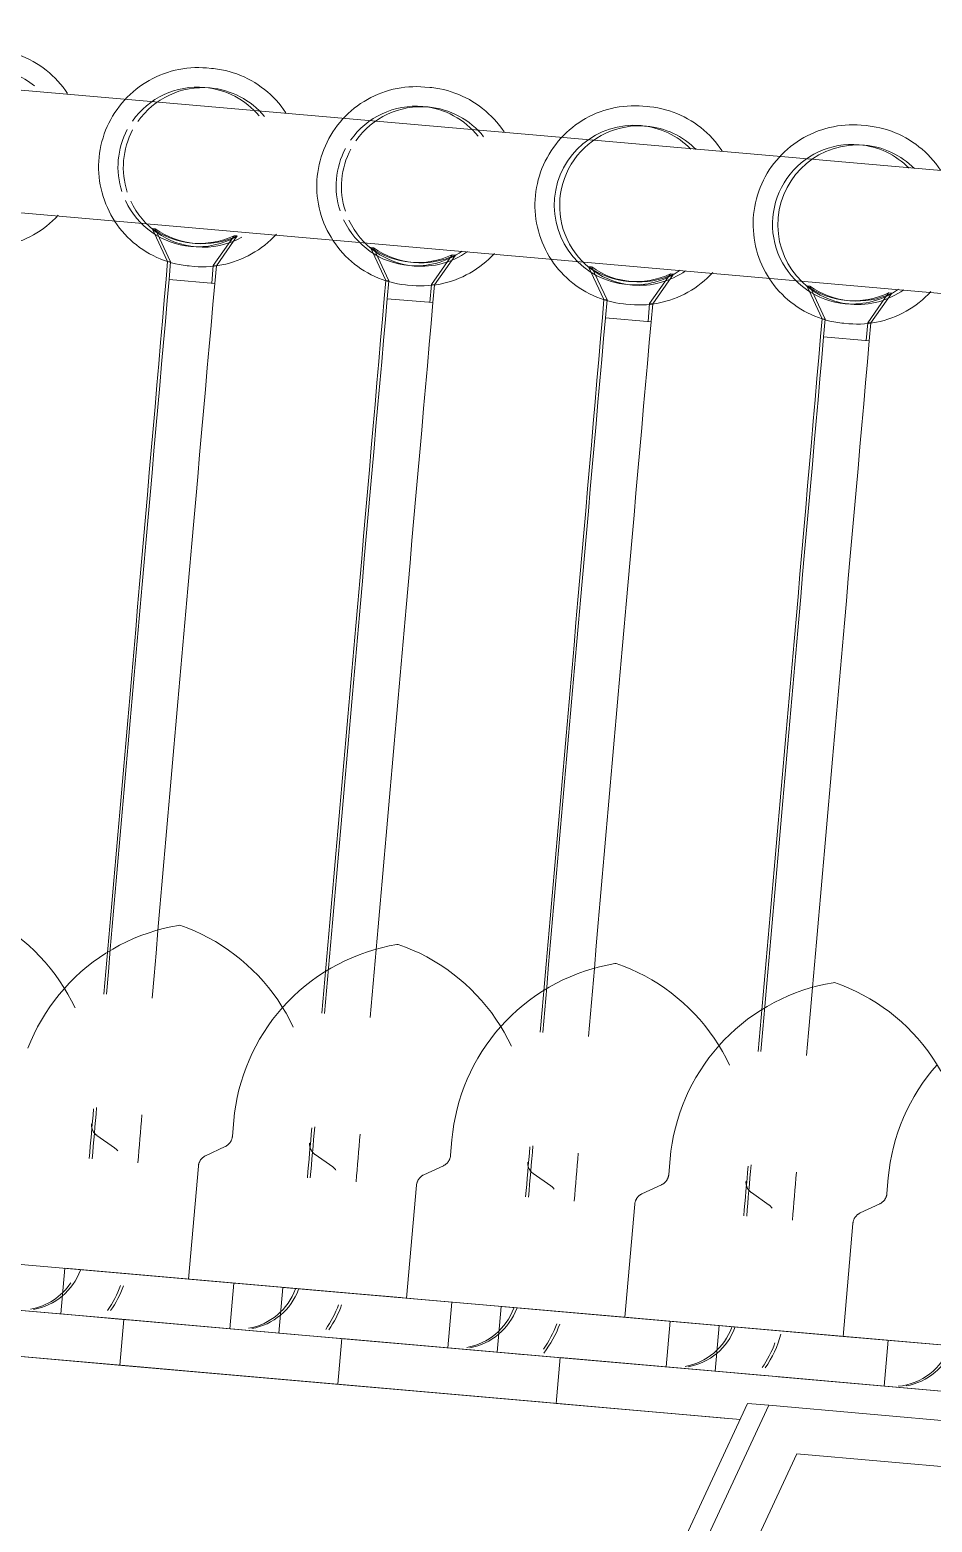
# Model space of a CAD drawing. Header units: metres. Extents: x 4238 to 4687, y -1 to 29.
# Drawn here: x 4342.326 to 4342.385, y 16.8488 to 16.9464 of the extents above; entities that cross this region are included whole.
import ezdxf

# ---------------------------------------------------------------- set-up
doc = ezdxf.new("R2010")
doc.units = ezdxf.units.M
doc.layers.add('Q-SPCQ', color=91, linetype='Continuous', lineweight=5)

# ---------------------------------------------------------------- blocks, each defined once
blk = doc.blocks.new('Static Line_Sayfa_Metal Deck_Pan Mount - Up to 15 _ pitch - Max 2 Users-1848787-SECTION - GRIDS C4-C5')
at = {"layer": 'Q-SPCQ'}
for p, q in [((4342.465979, 16.930127), (4342.280428, 16.94636)), ((4342.337898, 16.943842), (4342.337581, 16.94387)), ((4342.352171, 16.942593), (4342.351854, 16.942621)), ((4342.366444, 16.941345), (4342.366126, 16.941372)), ((4342.380716, 16.940096), (4342.380399, 16.940124)), ((4342.279731, 16.938391), (4342.465281, 16.922157)), ((4342.335027, 16.931216), (4342.334023, 16.93337)), ((4342.334023, 16.93337), (4342.334223, 16.933352)), ((4342.334223, 16.933352), (4342.335227, 16.931199)), ((4342.339379, 16.932901), (4342.338016, 16.930955)), ((4342.338216, 16.930937), (4342.339579, 16.932884)), ((4342.339379, 16.932901), (4342.339579, 16.932884)), ((4342.3493, 16.929967), (4342.348296, 16.932121)), ((4342.348296, 16.932121), (4342.348496, 16.932104)), ((4342.348496, 16.932104), (4342.3495, 16.92995)), ((4342.334925, 16.930049), (4342.335027, 16.931216)), ((4342.335027, 16.931216), (4342.335227, 16.931199)), ((4342.335227, 16.931199), (4342.335125, 16.930031)), ((4342.336448, 16.930919), (4342.336765, 16.930892)), ((4342.338016, 16.930955), (4342.337914, 16.929787)), ((4342.338016, 16.930955), (4342.338216, 16.930937)), ((4342.338114, 16.92977), (4342.338216, 16.930937)), ((4342.353652, 16.931653), (4342.352289, 16.929706)), ((4342.352489, 16.929688), (4342.353852, 16.931635)), ((4342.353652, 16.931653), (4342.353852, 16.931635)), ((4342.363573, 16.928719), (4342.362568, 16.930872)), ((4342.362568, 16.930872), (4342.362768, 16.930855)), ((4342.362768, 16.930855), (4342.363773, 16.928701)), ((4342.335125, 16.930031), (4342.338114, 16.92977)), ((4342.349198, 16.9288), (4342.3493, 16.929967)), ((4342.3493, 16.929967), (4342.3495, 16.92995)), ((4342.3495, 16.92995), (4342.349398, 16.928782)), ((4342.367924, 16.930404), (4342.366561, 16.928457)), ((4342.366761, 16.92844), (4342.368124, 16.930386)), ((4342.367924, 16.930404), (4342.368124, 16.930386)), ((4342.350721, 16.929671), (4342.351038, 16.929643)), ((4342.352289, 16.929706), (4342.352186, 16.928539)), ((4342.352289, 16.929706), (4342.352489, 16.929688)), ((4342.352387, 16.928521), (4342.352489, 16.929688)), ((4342.377845, 16.92747), (4342.376841, 16.929624)), ((4342.376841, 16.929624), (4342.377041, 16.929606)), ((4342.377041, 16.929606), (4342.378045, 16.927452)), ((4342.382197, 16.929155), (4342.380834, 16.927209)), ((4342.381034, 16.927191), (4342.382397, 16.929138)), ((4342.382197, 16.929155), (4342.382397, 16.929138)), ((4342.349398, 16.928782), (4342.352387, 16.928521)), ((4342.363471, 16.927551), (4342.363573, 16.928719)), ((4342.363573, 16.928719), (4342.363773, 16.928701)), ((4342.363773, 16.928701), (4342.363671, 16.927534)), ((4342.364993, 16.928422), (4342.365311, 16.928394)), ((4342.366561, 16.928457), (4342.366459, 16.92729)), ((4342.366561, 16.928457), (4342.366761, 16.92844)), ((4342.366659, 16.927272), (4342.366761, 16.92844)), ((4342.363671, 16.927534), (4342.366659, 16.927272)), ((4342.377743, 16.926303), (4342.377845, 16.92747)), ((4342.377845, 16.92747), (4342.378045, 16.927452)), ((4342.378045, 16.927452), (4342.377943, 16.926285)), ((4342.379266, 16.927173), (4342.379583, 16.927145)), ((4342.380834, 16.927209), (4342.380732, 16.926041)), ((4342.380834, 16.927209), (4342.381034, 16.927191)), ((4342.380932, 16.926024), (4342.381034, 16.927191)), ((4342.377943, 16.926285), (4342.380932, 16.926024)), ((4342.339356, 16.875036), (4342.339267, 16.874013)), ((4342.331554, 16.873261), (4342.330398, 16.874071)), ((4342.338793, 16.873336), (4342.337513, 16.872739)), ((4342.353629, 16.873787), (4342.353539, 16.872764)), ((4342.345827, 16.872012), (4342.34467, 16.872822)), ((4342.367902, 16.872538), (4342.367812, 16.871515)), ((4342.337039, 16.872062), (4342.336392, 16.864672)), ((4342.353066, 16.872087), (4342.351786, 16.871491)), ((4342.3601, 16.870763), (4342.358943, 16.871573)), ((4342.382174, 16.87129), (4342.382085, 16.870267)), ((4342.351311, 16.870813), (4342.350665, 16.863423)), ((4342.367338, 16.870839), (4342.366059, 16.870242)), ((4342.374372, 16.869515), (4342.373216, 16.870325)), ((4342.365584, 16.869564), (4342.364938, 16.862175)), ((4342.381611, 16.86959), (4342.380331, 16.868993)), ((4342.379857, 16.868316), (4342.37921, 16.860926)), ((4342.332732, 16.858969), (4342.23389, 16.867617)), ((4342.347004, 16.857721), (4342.248163, 16.866368)), ((4342.314025, 16.866629), (4342.336664, 16.864648)), ((4342.32212, 16.865921), (4342.336648, 16.86465)), ((4342.328298, 16.86538), (4342.328037, 16.862392)), ((4342.328298, 16.86538), (4342.336004, 16.864706)), ((4342.328298, 16.86538), (4342.350937, 16.8634)), ((4342.359611, 16.856618), (4342.262435, 16.865119)), ((4342.336392, 16.864672), (4342.350921, 16.863401)), ((4342.33909, 16.861425), (4342.339351, 16.864413)), ((4342.372484, 16.855492), (4342.276708, 16.863871)), ((4342.342571, 16.864131), (4342.342309, 16.861143)), ((4342.342571, 16.864131), (4342.350277, 16.863457)), ((4342.342571, 16.864131), (4342.36521, 16.862151)), ((4342.350665, 16.863423), (4342.365194, 16.862152)), ((4342.372484, 16.855492), (4342.290981, 16.862622)), ((4342.332793, 16.861975), (4342.317888, 16.86328)), ((4342.332993, 16.861958), (4342.318013, 16.863269)), ((4342.332993, 16.861958), (4342.318721, 16.863207)), ((4342.353363, 16.860176), (4342.353624, 16.863164)), ((4342.356844, 16.862883), (4342.356582, 16.859894)), ((4342.356844, 16.862883), (4342.36455, 16.862209)), ((4342.356844, 16.862883), (4342.379482, 16.860902)), ((4342.332357, 16.862014), (4342.328037, 16.862392)), ((4342.332314, 16.862017), (4342.328037, 16.862392)), ((4342.33216, 16.862031), (4342.331899, 16.859042)), ((4342.347066, 16.860727), (4342.33216, 16.862031)), ((4342.33216, 16.862031), (4342.332286, 16.86202)), ((4342.347266, 16.860709), (4342.332286, 16.86202)), ((4342.347266, 16.860709), (4342.332993, 16.861958)), ((4342.364938, 16.862175), (4342.379466, 16.860904)), ((4342.367635, 16.858927), (4342.367897, 16.861916)), ((4342.371116, 16.861634), (4342.370855, 16.858645)), ((4342.371116, 16.861634), (4342.378822, 16.86096)), ((4342.371116, 16.861634), (4342.393755, 16.859653)), ((4342.372484, 16.855492), (4342.305254, 16.861373)), ((4342.346629, 16.860765), (4342.342309, 16.861143)), ((4342.346586, 16.860769), (4342.342309, 16.861143)), ((4342.346433, 16.860782), (4342.346172, 16.857794)), ((4342.361339, 16.859478), (4342.346433, 16.860782)), ((4342.346433, 16.860782), (4342.346558, 16.860771)), ((4342.361539, 16.859461), (4342.346558, 16.860771)), ((4342.359611, 16.859629), (4342.347266, 16.860709)), ((4342.37921, 16.860926), (4342.393739, 16.859655)), ((4342.381908, 16.857678), (4342.38217, 16.860667)), ((4342.317626, 16.860291), (4342.332532, 16.858987)), ((4342.317751, 16.86028), (4342.332732, 16.858969)), ((4342.318459, 16.860218), (4342.332732, 16.858969)), ((4342.372484, 16.855492), (4342.319526, 16.860125)), ((4342.358234, 16.85975), (4342.356582, 16.859894)), ((4342.358225, 16.85975), (4342.356582, 16.859894)), ((4342.360706, 16.859533), (4342.360444, 16.856545)), ((4342.375611, 16.858229), (4342.360706, 16.859533)), ((4342.360706, 16.859533), (4342.360831, 16.859522)), ((4342.375811, 16.858212), (4342.360831, 16.859522)), ((4342.331899, 16.859042), (4342.332024, 16.859031)), ((4342.331899, 16.859042), (4342.346804, 16.857738)), ((4342.332024, 16.859031), (4342.347004, 16.857721)), ((4342.332732, 16.858969), (4342.347004, 16.857721)), ((4342.375093, 16.858275), (4342.361539, 16.859461)), ((4342.374046, 16.858366), (4342.370855, 16.858645)), ((4342.374018, 16.858369), (4342.370855, 16.858645)), ((4342.346172, 16.857794), (4342.346297, 16.857783)), ((4342.346172, 16.857794), (4342.361077, 16.856489)), ((4342.346297, 16.857783), (4342.361277, 16.856472)), ((4342.347004, 16.857721), (4342.359611, 16.856618)), ((4342.389884, 16.856981), (4342.374979, 16.858285)), ((4342.374979, 16.858285), (4342.375104, 16.858274)), ((4342.390084, 16.856963), (4342.375104, 16.858274)), ((4342.390084, 16.856963), (4342.375811, 16.858212)), ((4342.350447, 16.808232), (4342.372973, 16.856541)), ((4342.374354, 16.85642), (4342.351827, 16.808112)), ((4342.360444, 16.856545), (4342.360569, 16.856534)), ((4342.360444, 16.856545), (4342.371484, 16.855579)), ((4342.360569, 16.856534), (4342.371681, 16.855562)), ((4342.361277, 16.856472), (4342.372484, 16.855492)), ((4342.374354, 16.85642), (4342.372973, 16.856541)), ((4342.518543, 16.843805), (4342.374354, 16.85642)), ((4342.353659, 16.80494), (4342.376185, 16.853248)), ((4342.376185, 16.853248), (4342.516189, 16.840999))]:
    blk.add_line(p, q, dxfattribs=at)
at = {"layer": 'Q-SPCQ', "flags": 128}
for points in [[(4342.328489, 16.942188), (4342.328342, 16.942402), (4342.328186, 16.942611), (4342.328022, 16.942812), (4342.327851, 16.943008), (4342.327671, 16.943196), (4342.327484, 16.943376), (4342.32729, 16.94355), (4342.32709, 16.943715), (4342.326883, 16.943872), (4342.326669, 16.944021), (4342.32645, 16.944161), (4342.326226, 16.944292), (4342.325996, 16.944414), (4342.325762, 16.944527), (4342.325523, 16.94463), (4342.325281, 16.944724), (4342.325035, 16.944808), (4342.324786, 16.944882), (4342.324534, 16.944946), (4342.324279, 16.945), (4342.324023, 16.945044), (4342.323765, 16.945077), (4342.323626, 16.945091)], [(4342.337581, 16.94387), (4342.337322, 16.943887), (4342.337062, 16.943894), (4342.336802, 16.943891), (4342.336542, 16.943877), (4342.336283, 16.943853), (4342.336026, 16.943819), (4342.335769, 16.943774), (4342.335515, 16.943719), (4342.335264, 16.943654), (4342.335015, 16.943579), (4342.334769, 16.943494), (4342.334527, 16.9434), (4342.334289, 16.943295), (4342.334055, 16.943182), (4342.333826, 16.943059), (4342.333602, 16.942927), (4342.333383, 16.942786), (4342.333171, 16.942636), (4342.332964, 16.942478), (4342.332764, 16.942312), (4342.332571, 16.942138), (4342.332385, 16.941957), (4342.332206, 16.941768), (4342.332035, 16.941572), (4342.331872, 16.94137), (4342.331717, 16.941161), (4342.331571, 16.940946), (4342.331433, 16.940726), (4342.331304, 16.9405), (4342.331185, 16.940269), (4342.331074, 16.940033), (4342.330974, 16.939794), (4342.330882, 16.93955), (4342.330801, 16.939303), (4342.33073, 16.939053), (4342.330668, 16.938801), (4342.330617, 16.938546), (4342.330576, 16.938289), (4342.330546, 16.938031), (4342.330525, 16.937772), (4342.330516, 16.937512), (4342.330516, 16.937252), (4342.330527, 16.936992), (4342.330548, 16.936733), (4342.33058, 16.936475), (4342.330622, 16.936218), (4342.330674, 16.935964), (4342.330736, 16.935711), (4342.330809, 16.935462), (4342.330891, 16.935215), (4342.330983, 16.934972), (4342.331085, 16.934733), (4342.331196, 16.934498), (4342.331316, 16.934267), (4342.331446, 16.934042), (4342.331584, 16.933822), (4342.331732, 16.933608), (4342.331887, 16.933399), (4342.332051, 16.933197), (4342.332223, 16.933002), (4342.332402, 16.932814), (4342.332589, 16.932634), (4342.332783, 16.93246), (4342.332984, 16.932295), (4342.333191, 16.932138), (4342.333404, 16.931989), (4342.333623, 16.931849), (4342.333848, 16.931718), (4342.334077, 16.931596), (4342.334312, 16.931483), (4342.33455, 16.93138), (4342.334793, 16.931286), (4342.335039, 16.931202), (4342.335288, 16.931128), (4342.33554, 16.931064), (4342.335794, 16.93101), (4342.33605, 16.930966), (4342.336308, 16.930933), (4342.336448, 16.930919)], [(4342.342762, 16.940939), (4342.342615, 16.941154), (4342.342459, 16.941362), (4342.342295, 16.941564), (4342.342123, 16.941759), (4342.341944, 16.941947), (4342.341757, 16.942128), (4342.341563, 16.942301), (4342.341362, 16.942466), (4342.341155, 16.942623), (4342.340942, 16.942772), (4342.340723, 16.942912), (4342.340498, 16.943043), (4342.340269, 16.943165), (4342.340035, 16.943278), (4342.339796, 16.943381), (4342.339554, 16.943475), (4342.339308, 16.943559), (4342.339058, 16.943633), (4342.338806, 16.943697), (4342.338552, 16.943751), (4342.338296, 16.943795), (4342.338038, 16.943828), (4342.337898, 16.943842)], [(4342.351854, 16.942621), (4342.351594, 16.942639), (4342.351334, 16.942646), (4342.351074, 16.942642), (4342.350815, 16.942629), (4342.350556, 16.942605), (4342.350298, 16.94257), (4342.350042, 16.942525), (4342.349788, 16.942471), (4342.349536, 16.942406), (4342.349287, 16.942331), (4342.349042, 16.942246), (4342.3488, 16.942151), (4342.348561, 16.942047), (4342.348328, 16.941933), (4342.348099, 16.94181), (4342.347875, 16.941678), (4342.347656, 16.941537), (4342.347443, 16.941388), (4342.347237, 16.94123), (4342.347037, 16.941064), (4342.346844, 16.94089), (4342.346657, 16.940708), (4342.346479, 16.940519), (4342.346308, 16.940324), (4342.346145, 16.940121), (4342.34599, 16.939912), (4342.345843, 16.939697), (4342.345706, 16.939477), (4342.345577, 16.939251), (4342.345457, 16.93902), (4342.345347, 16.938785), (4342.345246, 16.938545), (4342.345155, 16.938302), (4342.345074, 16.938055), (4342.345002, 16.937805), (4342.344941, 16.937552), (4342.34489, 16.937297), (4342.344849, 16.93704), (4342.344818, 16.936782), (4342.344798, 16.936523), (4342.344788, 16.936263), (4342.344789, 16.936003), (4342.3448, 16.935743), (4342.344821, 16.935484), (4342.344853, 16.935226), (4342.344894, 16.93497), (4342.344947, 16.934715), (4342.345009, 16.934463), (4342.345081, 16.934213), (4342.345164, 16.933966), (4342.345256, 16.933723), (4342.345357, 16.933484), (4342.345468, 16.933249), (4342.345589, 16.933019), (4342.345719, 16.932793), (4342.345857, 16.932573), (4342.346004, 16.932359), (4342.34616, 16.932151), (4342.346324, 16.931949), (4342.346496, 16.931754), (4342.346675, 16.931566), (4342.346862, 16.931385), (4342.347056, 16.931212), (4342.347257, 16.931046), (4342.347464, 16.930889), (4342.347677, 16.930741), (4342.347896, 16.930601), (4342.348121, 16.930469), (4342.34835, 16.930347), (4342.348584, 16.930234), (4342.348823, 16.930131), (4342.349065, 16.930037), (4342.349311, 16.929953), (4342.349561, 16.929879), (4342.349813, 16.929815), (4342.350067, 16.929761), (4342.350323, 16.929718), (4342.350581, 16.929684), (4342.350721, 16.929671)], [(4342.357035, 16.939691), (4342.356887, 16.939905), (4342.356732, 16.940113), (4342.356568, 16.940315), (4342.356396, 16.94051), (4342.356217, 16.940698), (4342.35603, 16.940879), (4342.355836, 16.941052), (4342.355635, 16.941218), (4342.355428, 16.941375), (4342.355215, 16.941523), (4342.354996, 16.941663), (4342.354771, 16.941795), (4342.354542, 16.941917), (4342.354307, 16.942029), (4342.354069, 16.942133), (4342.353826, 16.942227), (4342.35358, 16.94231), (4342.353331, 16.942385), (4342.353079, 16.942449), (4342.352825, 16.942502), (4342.352568, 16.942546), (4342.352311, 16.94258), (4342.352171, 16.942593)], [(4342.366126, 16.941372), (4342.365867, 16.94139), (4342.365607, 16.941397), (4342.365347, 16.941394), (4342.365088, 16.94138), (4342.364829, 16.941356), (4342.364571, 16.941321), (4342.364315, 16.941277), (4342.364061, 16.941222), (4342.363809, 16.941157), (4342.36356, 16.941082), (4342.363314, 16.940997), (4342.363072, 16.940902), (4342.362834, 16.940798), (4342.3626, 16.940684), (4342.362371, 16.940561), (4342.362147, 16.940429), (4342.361929, 16.940288), (4342.361716, 16.940139), (4342.36151, 16.939981), (4342.36131, 16.939815), (4342.361116, 16.939641), (4342.36093, 16.939459), (4342.360751, 16.939271), (4342.36058, 16.939075), (4342.360417, 16.938872), (4342.360262, 16.938664), (4342.360116, 16.938449), (4342.359978, 16.938228), (4342.35985, 16.938002), (4342.35973, 16.937771), (4342.35962, 16.937536), (4342.359519, 16.937296), (4342.359428, 16.937053), (4342.359347, 16.936806), (4342.359275, 16.936556), (4342.359214, 16.936303), (4342.359163, 16.936048), (4342.359122, 16.935792), (4342.359091, 16.935534), (4342.359071, 16.935274), (4342.359061, 16.935015), (4342.359061, 16.934755), (4342.359072, 16.934495), (4342.359094, 16.934236), (4342.359125, 16.933978), (4342.359167, 16.933721), (4342.359219, 16.933466), (4342.359282, 16.933214), (4342.359354, 16.932964), (4342.359436, 16.932718), (4342.359528, 16.932474), (4342.35963, 16.932235), (4342.359741, 16.932), (4342.359862, 16.93177), (4342.359991, 16.931544), (4342.36013, 16.931324), (4342.360277, 16.93111), (4342.360433, 16.930902), (4342.360597, 16.9307), (4342.360768, 16.930505), (4342.360948, 16.930317), (4342.361135, 16.930136), (4342.361329, 16.929963), (4342.361529, 16.929798), (4342.361736, 16.929641), (4342.36195, 16.929492), (4342.362169, 16.929352), (4342.362393, 16.929221), (4342.362623, 16.929099), (4342.362857, 16.928986), (4342.363096, 16.928882), (4342.363338, 16.928789), (4342.363584, 16.928705), (4342.363833, 16.928631), (4342.364085, 16.928567), (4342.36434, 16.928513), (4342.364596, 16.928469), (4342.364854, 16.928436), (4342.364993, 16.928422)], [(4342.371307, 16.938442), (4342.37116, 16.938656), (4342.371004, 16.938865), (4342.370841, 16.939066), (4342.370669, 16.939262), (4342.370489, 16.93945), (4342.370302, 16.93963), (4342.370108, 16.939804), (4342.369908, 16.939969), (4342.369701, 16.940126), (4342.369487, 16.940275), (4342.369268, 16.940415), (4342.369044, 16.940546), (4342.368814, 16.940668), (4342.36858, 16.940781), (4342.368342, 16.940884), (4342.368099, 16.940978), (4342.367853, 16.941062), (4342.367604, 16.941136), (4342.367352, 16.9412), (4342.367097, 16.941254), (4342.366841, 16.941297), (4342.366583, 16.941331), (4342.366444, 16.941345)], [(4342.380399, 16.940124), (4342.38014, 16.940141), (4342.37988, 16.940148), (4342.37962, 16.940145), (4342.37936, 16.940131), (4342.379101, 16.940107), (4342.378844, 16.940073), (4342.378588, 16.940028), (4342.378333, 16.939973), (4342.378082, 16.939908), (4342.377833, 16.939833), (4342.377587, 16.939748), (4342.377345, 16.939654), (4342.377107, 16.939549), (4342.376873, 16.939436), (4342.376644, 16.939313), (4342.37642, 16.939181), (4342.376202, 16.93904), (4342.375989, 16.93889), (4342.375782, 16.938732), (4342.375582, 16.938566), (4342.375389, 16.938392), (4342.375203, 16.938211), (4342.375024, 16.938022), (4342.374853, 16.937826), (4342.37469, 16.937624), (4342.374535, 16.937415), (4342.374389, 16.9372), (4342.374251, 16.936979), (4342.374122, 16.936754), (4342.374003, 16.936523), (4342.373892, 16.936287), (4342.373792, 16.936048), (4342.373701, 16.935804), (4342.373619, 16.935557), (4342.373548, 16.935307), (4342.373487, 16.935055), (4342.373435, 16.9348), (4342.373394, 16.934543), (4342.373364, 16.934285), (4342.373344, 16.934026), (4342.373334, 16.933766), (4342.373334, 16.933506), (4342.373345, 16.933246), (4342.373366, 16.932987), (4342.373398, 16.932729), (4342.37344, 16.932472), (4342.373492, 16.932218), (4342.373554, 16.931965), (4342.373627, 16.931716), (4342.373709, 16.931469), (4342.373801, 16.931226), (4342.373903, 16.930987), (4342.374014, 16.930751), (4342.374134, 16.930521), (4342.374264, 16.930296), (4342.374403, 16.930076), (4342.37455, 16.929861), (4342.374705, 16.929653), (4342.374869, 16.929451), (4342.375041, 16.929256), (4342.375221, 16.929068), (4342.375407, 16.928887), (4342.375601, 16.928714), (4342.375802, 16.928549), (4342.376009, 16.928392), (4342.376222, 16.928243), (4342.376441, 16.928103), (4342.376666, 16.927972), (4342.376895, 16.92785), (4342.37713, 16.927737), (4342.377368, 16.927634), (4342.377611, 16.92754), (4342.377857, 16.927456), (4342.378106, 16.927382), (4342.378358, 16.927318), (4342.378612, 16.927264), (4342.378869, 16.92722), (4342.379126, 16.927187), (4342.379266, 16.927173)], [(4342.38558, 16.937193), (4342.385433, 16.937408), (4342.385277, 16.937616), (4342.385113, 16.937818), (4342.384941, 16.938013), (4342.384762, 16.938201), (4342.384575, 16.938382), (4342.384381, 16.938555), (4342.38418, 16.93872), (4342.383973, 16.938877), (4342.38376, 16.939026), (4342.383541, 16.939166), (4342.383317, 16.939297), (4342.383087, 16.939419), (4342.382853, 16.939532), (4342.382614, 16.939635), (4342.382372, 16.939729), (4342.382126, 16.939813), (4342.381876, 16.939887), (4342.381625, 16.939951), (4342.38137, 16.940005), (4342.381114, 16.940049), (4342.380856, 16.940082), (4342.380716, 16.940096)], [(4342.322493, 16.93214), (4342.322752, 16.932123), (4342.323012, 16.932116), (4342.323272, 16.932119), (4342.323531, 16.932133), (4342.32379, 16.932157), (4342.324048, 16.932191), (4342.324304, 16.932236), (4342.324558, 16.932291), (4342.32481, 16.932356), (4342.325059, 16.932431), (4342.325305, 16.932516), (4342.325547, 16.93261), (4342.325785, 16.932715), (4342.326019, 16.932828), (4342.326248, 16.932951), (4342.326472, 16.933083), (4342.32669, 16.933224), (4342.326903, 16.933374), (4342.327109, 16.933532), (4342.327309, 16.933698), (4342.327503, 16.933872), (4342.327689, 16.934053), (4342.327868, 16.934242)], [(4342.336765, 16.930892), (4342.337025, 16.930874), (4342.337285, 16.930867), (4342.337544, 16.93087), (4342.337804, 16.930884), (4342.338063, 16.930908), (4342.338321, 16.930942), (4342.338577, 16.930987), (4342.338831, 16.931042), (4342.339083, 16.931107), (4342.339332, 16.931182), (4342.339577, 16.931267), (4342.339819, 16.931362), (4342.340058, 16.931466), (4342.340291, 16.93158), (4342.34052, 16.931703), (4342.340744, 16.931835), (4342.340963, 16.931976), (4342.341176, 16.932125), (4342.341382, 16.932283), (4342.341582, 16.932449), (4342.341775, 16.932623), (4342.341962, 16.932804), (4342.34214, 16.932993)], [(4342.351038, 16.929643), (4342.351297, 16.929625), (4342.351557, 16.929618), (4342.351817, 16.929622), (4342.352077, 16.929635), (4342.352336, 16.929659), (4342.352593, 16.929694), (4342.352849, 16.929738), (4342.353104, 16.929793), (4342.353355, 16.929858), (4342.353604, 16.929933), (4342.35385, 16.930018), (4342.354092, 16.930113), (4342.35433, 16.930217), (4342.354564, 16.930331), (4342.354793, 16.930454), (4342.355017, 16.930586), (4342.355236, 16.930727), (4342.355448, 16.930876), (4342.355655, 16.931034), (4342.355855, 16.9312), (4342.356048, 16.931374), (4342.356234, 16.931556), (4342.356413, 16.931745)], [(4342.365311, 16.928394), (4342.36557, 16.928377), (4342.36583, 16.92837), (4342.36609, 16.928373), (4342.36635, 16.928387), (4342.366608, 16.928411), (4342.366866, 16.928445), (4342.367122, 16.92849), (4342.367376, 16.928545), (4342.367628, 16.92861), (4342.367877, 16.928685), (4342.368123, 16.92877), (4342.368365, 16.928864), (4342.368603, 16.928969), (4342.368837, 16.929082), (4342.369066, 16.929205), (4342.36929, 16.929337), (4342.369508, 16.929478), (4342.369721, 16.929628), (4342.369928, 16.929786), (4342.370128, 16.929952), (4342.370321, 16.930126), (4342.370507, 16.930307), (4342.370686, 16.930496)], [(4342.379583, 16.927145), (4342.379843, 16.927128), (4342.380103, 16.927121), (4342.380363, 16.927124), (4342.380622, 16.927138), (4342.380881, 16.927162), (4342.381139, 16.927196), (4342.381395, 16.927241), (4342.381649, 16.927296), (4342.381901, 16.927361), (4342.38215, 16.927436), (4342.382395, 16.927521), (4342.382638, 16.927616), (4342.382876, 16.92772), (4342.383109, 16.927834), (4342.383339, 16.927957), (4342.383562, 16.928089), (4342.383781, 16.928229), (4342.383994, 16.928379), (4342.3842, 16.928537), (4342.3844, 16.928703), (4342.384594, 16.928877), (4342.38478, 16.929058), (4342.384958, 16.929247)], [(4342.321557, 16.889057), (4342.322037, 16.88888), (4342.32251, 16.888685), (4342.322975, 16.888471), (4342.323431, 16.888238), (4342.323877, 16.887988), (4342.324313, 16.88772), (4342.324738, 16.887434), (4342.325151, 16.887132), (4342.325552, 16.886813), (4342.325939, 16.886479), (4342.326313, 16.88613), (4342.326673, 16.885766), (4342.327018, 16.885387), (4342.327347, 16.884996), (4342.327661, 16.884591), (4342.327958, 16.884174), (4342.328238, 16.883746), (4342.328501, 16.883307), (4342.328746, 16.882857), (4342.328972, 16.882399)], [(4342.325888, 16.879764), (4342.326081, 16.880238), (4342.326294, 16.880704), (4342.326524, 16.881161), (4342.326773, 16.881608), (4342.327039, 16.882045), (4342.327323, 16.882471), (4342.327623, 16.882886), (4342.32794, 16.883288), (4342.328272, 16.883677), (4342.32862, 16.884052), (4342.328983, 16.884413), (4342.32936, 16.88476), (4342.32975, 16.885091), (4342.330153, 16.885406), (4342.330569, 16.885705), (4342.330996, 16.885987), (4342.331434, 16.886252), (4342.331882, 16.886499), (4342.33234, 16.886727), (4342.332806, 16.886938), (4342.333281, 16.887129), (4342.333763, 16.887302), (4342.334251, 16.887455), (4342.334746, 16.887588), (4342.335245, 16.887701), (4342.335748, 16.887795), (4342.335829, 16.887808)], [(4342.335829, 16.887808), (4342.33631, 16.887632), (4342.336783, 16.887436), (4342.337248, 16.887222), (4342.337704, 16.88699), (4342.33815, 16.886739), (4342.338586, 16.886471), (4342.339011, 16.886185), (4342.339424, 16.885883), (4342.339824, 16.885565), (4342.340212, 16.885231), (4342.340586, 16.884881), (4342.340946, 16.884517), (4342.34129, 16.884139), (4342.34162, 16.883747), (4342.341933, 16.883342), (4342.34223, 16.882926), (4342.34251, 16.882497), (4342.342773, 16.882058), (4342.343018, 16.881609), (4342.343245, 16.88115)], [(4342.339356, 16.875036), (4342.339411, 16.875545), (4342.339486, 16.876051), (4342.339581, 16.876554), (4342.339697, 16.877053), (4342.339832, 16.877546), (4342.339987, 16.878034), (4342.340161, 16.878515), (4342.340354, 16.878989), (4342.340566, 16.879455), (4342.340797, 16.879912), (4342.341045, 16.880359), (4342.341312, 16.880796), (4342.341595, 16.881222), (4342.341896, 16.881637), (4342.342213, 16.882039), (4342.342545, 16.882428), (4342.342893, 16.882803), (4342.343255, 16.883165), (4342.343632, 16.883511), (4342.344023, 16.883842), (4342.344426, 16.884157), (4342.344841, 16.884456), (4342.345268, 16.884738), (4342.345706, 16.885003), (4342.346155, 16.88525), (4342.346613, 16.885479), (4342.347079, 16.885689), (4342.347554, 16.885881), (4342.348036, 16.886053), (4342.348524, 16.886206), (4342.349018, 16.886339), (4342.349517, 16.886453), (4342.350021, 16.886546), (4342.350102, 16.886559)], [(4342.350102, 16.886559), (4342.350582, 16.886383), (4342.351056, 16.886188), (4342.35152, 16.885974), (4342.351976, 16.885741), (4342.352423, 16.88549), (4342.352859, 16.885222), (4342.353283, 16.884937), (4342.353696, 16.884635), (4342.354097, 16.884316), (4342.354485, 16.883982), (4342.354859, 16.883632), (4342.355218, 16.883268), (4342.355563, 16.88289), (4342.355892, 16.882498), (4342.356206, 16.882094), (4342.356503, 16.881677), (4342.356783, 16.881249), (4342.357046, 16.880809), (4342.357291, 16.88036), (4342.357518, 16.879901)], [(4342.353629, 16.873787), (4342.353684, 16.874296), (4342.353759, 16.874802), (4342.353854, 16.875305), (4342.353969, 16.875804), (4342.354105, 16.876297), (4342.354259, 16.876785), (4342.354434, 16.877267), (4342.354627, 16.87774), (4342.354839, 16.878206), (4342.35507, 16.878663), (4342.355318, 16.879111), (4342.355584, 16.879548), (4342.355868, 16.879974), (4342.356168, 16.880388), (4342.356485, 16.88079), (4342.356818, 16.881179), (4342.357166, 16.881555), (4342.357528, 16.881916), (4342.357905, 16.882262), (4342.358295, 16.882593), (4342.358698, 16.882909), (4342.359114, 16.883207), (4342.359541, 16.883489), (4342.359979, 16.883754), (4342.360427, 16.884001), (4342.360885, 16.88423), (4342.361352, 16.88444), (4342.361826, 16.884632), (4342.362308, 16.884804), (4342.362797, 16.884957), (4342.363291, 16.885091), (4342.36379, 16.885204), (4342.364293, 16.885297), (4342.364375, 16.885311)], [(4342.364375, 16.885311), (4342.364855, 16.885134), (4342.365328, 16.884939), (4342.365793, 16.884725), (4342.366249, 16.884492), (4342.366695, 16.884242), (4342.367131, 16.883973), (4342.367556, 16.883688), (4342.367969, 16.883386), (4342.36837, 16.883067), (4342.368757, 16.882733), (4342.369131, 16.882384), (4342.369491, 16.88202), (4342.369836, 16.881641), (4342.370165, 16.88125), (4342.370479, 16.880845), (4342.370776, 16.880428), (4342.371056, 16.88), (4342.371319, 16.879561), (4342.371564, 16.879111), (4342.37179, 16.878652)], [(4342.367902, 16.872538), (4342.367956, 16.873047), (4342.368032, 16.873554), (4342.368127, 16.874056), (4342.368242, 16.874555), (4342.368377, 16.875049), (4342.368532, 16.875537), (4342.368706, 16.876018), (4342.3689, 16.876492), (4342.369112, 16.876958), (4342.369342, 16.877415), (4342.369591, 16.877862), (4342.369857, 16.878299), (4342.370141, 16.878725), (4342.370441, 16.879139), (4342.370758, 16.879541), (4342.37109, 16.87993), (4342.371438, 16.880306), (4342.371801, 16.880667), (4342.372178, 16.881014), (4342.372568, 16.881345), (4342.372971, 16.88166), (4342.373387, 16.881959), (4342.373814, 16.882241), (4342.374252, 16.882505), (4342.3747, 16.882752), (4342.375158, 16.882981), (4342.375625, 16.883192), (4342.376099, 16.883383), (4342.376581, 16.883556), (4342.377069, 16.883708), (4342.377564, 16.883842), (4342.378063, 16.883955), (4342.378566, 16.884049), (4342.378647, 16.884062)], [(4342.378647, 16.884062), (4342.379128, 16.883886), (4342.379601, 16.88369), (4342.380066, 16.883476), (4342.380522, 16.883244), (4342.380968, 16.882993), (4342.381404, 16.882725), (4342.381829, 16.882439), (4342.382242, 16.882137), (4342.382643, 16.881819), (4342.38303, 16.881484), (4342.383404, 16.881135), (4342.383764, 16.880771), (4342.384109, 16.880393), (4342.384438, 16.880001), (4342.384751, 16.879596), (4342.385048, 16.879179), (4342.385329, 16.878751), (4342.385591, 16.878312), (4342.385836, 16.877863), (4342.386063, 16.877404)], [(4342.382174, 16.87129), (4342.382229, 16.871799), (4342.382304, 16.872305), (4342.3824, 16.872808), (4342.382515, 16.873306), (4342.38265, 16.8738), (4342.382805, 16.874288), (4342.382979, 16.874769), (4342.383172, 16.875243), (4342.383384, 16.875709), (4342.383615, 16.876166), (4342.383864, 16.876613), (4342.38413, 16.87705), (4342.384414, 16.877476), (4342.384714, 16.877891), (4342.385031, 16.878293), (4342.385363, 16.878682)], [(4342.330049, 16.874819), (4342.330046, 16.874786), (4342.330045, 16.874753), (4342.330046, 16.87472), (4342.330048, 16.874687), (4342.330051, 16.874654), (4342.330055, 16.874621), (4342.330061, 16.874589), (4342.330068, 16.874557), (4342.330076, 16.874525), (4342.330085, 16.874493), (4342.330096, 16.874462), (4342.330108, 16.874431), (4342.330121, 16.874401), (4342.330136, 16.874371), (4342.330152, 16.874342), (4342.330168, 16.874314), (4342.330186, 16.874286), (4342.330205, 16.874259), (4342.330225, 16.874233), (4342.330246, 16.874207), (4342.330268, 16.874183), (4342.330292, 16.874159), (4342.330316, 16.874136), (4342.33034, 16.874114), (4342.330366, 16.874094), (4342.330393, 16.874074)], [(4342.331554, 16.873261), (4342.331581, 16.873241), (4342.331607, 16.873221), (4342.331632, 16.873199), (4342.331656, 16.873176), (4342.331679, 16.873153), (4342.331702, 16.873128), (4342.331723, 16.873103), (4342.331743, 16.873077), (4342.331763, 16.87305)], [(4342.338793, 16.873336), (4342.338823, 16.873351), (4342.338852, 16.873366), (4342.33888, 16.873383), (4342.338908, 16.873401), (4342.338935, 16.87342), (4342.338961, 16.873441), (4342.338986, 16.873462), (4342.339011, 16.873484), (4342.339034, 16.873507), (4342.339057, 16.873531), (4342.339079, 16.873556), (4342.339099, 16.873582), (4342.339119, 16.873608), (4342.339137, 16.873636), (4342.339155, 16.873664), (4342.339171, 16.873693), (4342.339186, 16.873722), (4342.3392, 16.873752), (4342.339213, 16.873783), (4342.339224, 16.873814), (4342.339234, 16.873845), (4342.339243, 16.873877), (4342.339251, 16.873909), (4342.339257, 16.873941), (4342.339262, 16.873974), (4342.339266, 16.874007)], [(4342.344321, 16.87357), (4342.344319, 16.873537), (4342.344318, 16.873504), (4342.344319, 16.873471), (4342.34432, 16.873438), (4342.344323, 16.873406), (4342.344328, 16.873373), (4342.344333, 16.87334), (4342.34434, 16.873308), (4342.344349, 16.873276), (4342.344358, 16.873244), (4342.344369, 16.873213), (4342.344381, 16.873182), (4342.344394, 16.873152), (4342.344409, 16.873122), (4342.344424, 16.873093), (4342.344441, 16.873065), (4342.344459, 16.873037), (4342.344478, 16.87301), (4342.344498, 16.872984), (4342.344519, 16.872958), (4342.344541, 16.872934), (4342.344564, 16.87291), (4342.344588, 16.872888), (4342.344613, 16.872866), (4342.344639, 16.872845), (4342.344665, 16.872825)], [(4342.337039, 16.872062), (4342.337042, 16.872095), (4342.337047, 16.872127), (4342.337053, 16.87216), (4342.337061, 16.872192), (4342.337069, 16.872224), (4342.337079, 16.872256), (4342.337091, 16.872287), (4342.337103, 16.872317), (4342.337117, 16.872347), (4342.337132, 16.872377), (4342.337148, 16.872406), (4342.337165, 16.872434), (4342.337183, 16.872462), (4342.337203, 16.872488), (4342.337223, 16.872514), (4342.337245, 16.87254), (4342.337267, 16.872564), (4342.337291, 16.872587), (4342.337315, 16.87261), (4342.33734, 16.872631), (4342.337366, 16.872651), (4342.337393, 16.872671), (4342.337421, 16.872689), (4342.337449, 16.872706), (4342.337478, 16.872722), (4342.337508, 16.872737)], [(4342.353066, 16.872087), (4342.353095, 16.872102), (4342.353124, 16.872118), (4342.353153, 16.872135), (4342.353181, 16.872153), (4342.353208, 16.872172), (4342.353234, 16.872192), (4342.353259, 16.872213), (4342.353283, 16.872235), (4342.353307, 16.872258), (4342.35333, 16.872282), (4342.353351, 16.872307), (4342.353372, 16.872333), (4342.353392, 16.87236), (4342.35341, 16.872387), (4342.353427, 16.872415), (4342.353444, 16.872444), (4342.353459, 16.872473), (4342.353473, 16.872503), (4342.353485, 16.872534), (4342.353497, 16.872565), (4342.353507, 16.872596), (4342.353516, 16.872628), (4342.353524, 16.87266), (4342.35353, 16.872693), (4342.353535, 16.872725), (4342.353539, 16.872758)], [(4342.358594, 16.872322), (4342.358592, 16.872289), (4342.358591, 16.872256), (4342.358591, 16.872223), (4342.358593, 16.87219), (4342.358596, 16.872157), (4342.3586, 16.872124), (4342.358606, 16.872092), (4342.358613, 16.872059), (4342.358621, 16.872027), (4342.358631, 16.871996), (4342.358642, 16.871964), (4342.358654, 16.871934), (4342.358667, 16.871903), (4342.358681, 16.871874), (4342.358697, 16.871845), (4342.358714, 16.871816), (4342.358732, 16.871788), (4342.358751, 16.871761), (4342.358771, 16.871735), (4342.358792, 16.87171), (4342.358814, 16.871685), (4342.358837, 16.871662), (4342.358861, 16.871639), (4342.358886, 16.871617), (4342.358912, 16.871596), (4342.358938, 16.871577)], [(4342.345827, 16.872012), (4342.345854, 16.871992), (4342.34588, 16.871972), (4342.345905, 16.87195), (4342.345929, 16.871928), (4342.345952, 16.871904), (4342.345975, 16.87188), (4342.345996, 16.871854), (4342.346016, 16.871828), (4342.346035, 16.871801)], [(4342.351311, 16.870813), (4342.351315, 16.870846), (4342.35132, 16.870879), (4342.351326, 16.870911), (4342.351333, 16.870943), (4342.351342, 16.870975), (4342.351352, 16.871007), (4342.351363, 16.871038), (4342.351376, 16.871069), (4342.35139, 16.871099), (4342.351405, 16.871128), (4342.351421, 16.871157), (4342.351438, 16.871185), (4342.351456, 16.871213), (4342.351476, 16.87124), (4342.351496, 16.871266), (4342.351518, 16.871291), (4342.35154, 16.871315), (4342.351563, 16.871338), (4342.351588, 16.871361), (4342.351613, 16.871382), (4342.351639, 16.871403), (4342.351666, 16.871422), (4342.351694, 16.87144), (4342.351722, 16.871457), (4342.351751, 16.871473), (4342.35178, 16.871488)], [(4342.367338, 16.870839), (4342.367368, 16.870853), (4342.367397, 16.870869), (4342.367426, 16.870886), (4342.367453, 16.870904), (4342.36748, 16.870923), (4342.367506, 16.870943), (4342.367532, 16.870964), (4342.367556, 16.870987), (4342.36758, 16.87101), (4342.367602, 16.871034), (4342.367624, 16.871059), (4342.367645, 16.871084), (4342.367664, 16.871111), (4342.367683, 16.871138), (4342.3677, 16.871167), (4342.367716, 16.871195), (4342.367731, 16.871225), (4342.367745, 16.871255), (4342.367758, 16.871285), (4342.36777, 16.871316), (4342.36778, 16.871348), (4342.367789, 16.871379), (4342.367796, 16.871411), (4342.367803, 16.871444), (4342.367808, 16.871476), (4342.367812, 16.871509)], [(4342.3601, 16.870763), (4342.360126, 16.870744), (4342.360152, 16.870723), (4342.360177, 16.870702), (4342.360202, 16.870679), (4342.360225, 16.870655), (4342.360247, 16.870631), (4342.360269, 16.870606), (4342.360289, 16.87058), (4342.360308, 16.870553)], [(4342.365584, 16.869564), (4342.365588, 16.869597), (4342.365593, 16.86963), (4342.365599, 16.869663), (4342.365606, 16.869695), (4342.365615, 16.869727), (4342.365625, 16.869758), (4342.365636, 16.869789), (4342.365649, 16.86982), (4342.365662, 16.86985), (4342.365677, 16.86988), (4342.365693, 16.869908), (4342.365711, 16.869937), (4342.365729, 16.869964), (4342.365748, 16.869991), (4342.365769, 16.870017), (4342.36579, 16.870042), (4342.365813, 16.870066), (4342.365836, 16.87009), (4342.365861, 16.870112), (4342.365886, 16.870134), (4342.365912, 16.870154), (4342.365939, 16.870173), (4342.365966, 16.870192), (4342.365995, 16.870209), (4342.366024, 16.870225), (4342.366053, 16.870239)], [(4342.372867, 16.871073), (4342.372864, 16.87104), (4342.372864, 16.871007), (4342.372864, 16.870974), (4342.372866, 16.870941), (4342.372869, 16.870908), (4342.372873, 16.870875), (4342.372879, 16.870843), (4342.372886, 16.870811), (4342.372894, 16.870779), (4342.372904, 16.870747), (4342.372914, 16.870716), (4342.372926, 16.870685), (4342.37294, 16.870655), (4342.372954, 16.870625), (4342.37297, 16.870596), (4342.372986, 16.870567), (4342.373004, 16.87054), (4342.373023, 16.870513), (4342.373043, 16.870486), (4342.373065, 16.870461), (4342.373087, 16.870436), (4342.37311, 16.870413), (4342.373134, 16.87039), (4342.373159, 16.870368), (4342.373184, 16.870348), (4342.373211, 16.870328)], [(4342.381611, 16.86959), (4342.381641, 16.869605), (4342.38167, 16.86962), (4342.381698, 16.869637), (4342.381726, 16.869655), (4342.381753, 16.869674), (4342.381779, 16.869694), (4342.381804, 16.869716), (4342.381829, 16.869738), (4342.381852, 16.869761), (4342.381875, 16.869785), (4342.381897, 16.86981), (4342.381917, 16.869836), (4342.381937, 16.869862), (4342.381955, 16.86989), (4342.381973, 16.869918), (4342.381989, 16.869947), (4342.382004, 16.869976), (4342.382018, 16.870006), (4342.382031, 16.870036), (4342.382042, 16.870067), (4342.382052, 16.870099), (4342.382061, 16.870131), (4342.382069, 16.870163), (4342.382075, 16.870195), (4342.382081, 16.870228), (4342.382084, 16.870261)], [(4342.374372, 16.869515), (4342.374399, 16.869495), (4342.374425, 16.869474), (4342.37445, 16.869453), (4342.374474, 16.86943), (4342.374498, 16.869407), (4342.37452, 16.869382), (4342.374541, 16.869357), (4342.374562, 16.869331), (4342.374581, 16.869304)], [(4342.379857, 16.868316), (4342.37986, 16.868349), (4342.379865, 16.868381), (4342.379871, 16.868414), (4342.379879, 16.868446), (4342.379888, 16.868478), (4342.379898, 16.868509), (4342.379909, 16.868541), (4342.379921, 16.868571), (4342.379935, 16.868601), (4342.37995, 16.868631), (4342.379966, 16.86866), (4342.379983, 16.868688), (4342.380002, 16.868716), (4342.380021, 16.868742), (4342.380041, 16.868768), (4342.380063, 16.868793), (4342.380085, 16.868818), (4342.380109, 16.868841), (4342.380133, 16.868863), (4342.380158, 16.868885), (4342.380185, 16.868905), (4342.380211, 16.868925), (4342.380239, 16.868943), (4342.380267, 16.86896), (4342.380296, 16.868976), (4342.380326, 16.868991)]]:
    blk.add_lwpolyline(points, dxfattribs=at)
at = {"layer": 'Q-SPCQ'}
for centre, major_axis, ratio, start_param, end_param in [((4342.323076, 16.938614), (0.000455, 0.005199), 0.999997, 5.698828, 6.283179), ((4342.336998, 16.937396), (0.000455, 0.005199), 0.999997, 0.000019, 1.047217), ((4342.337348, 16.937365), (0.000455, 0.005199), 0.999997, 0.000001, 1.047198), ((4342.336998, 16.937396), (0.000455, 0.005199), 0.999997, 5.49287, 6.283192), ((4342.337348, 16.937365), (0.000455, 0.005199), 0.999997, 5.492371, 6.283179), ((4342.351271, 16.936147), (0.000455, 0.005199), 0.999997, 6.283177, 7.330374), ((4342.351621, 16.936117), (0.000455, 0.005199), 0.999997, 6.283149, 7.330347), ((4342.351271, 16.936147), (0.000455, 0.005199), 0.999997, 5.47304, 6.283189), ((4342.351621, 16.936117), (0.000455, 0.005199), 0.999997, 5.472543, 6.283179), ((4342.336998, 16.937396), (0.000455, 0.005199), 0.999997, 1.169504, 1.972088), ((4342.337348, 16.937365), (0.000455, 0.005199), 0.999997, 1.169498, 1.972082), ((4342.365543, 16.934899), (0.000455, 0.005199), 0.999997, 6.283152, 9.424744), ((4342.365894, 16.934868), (0.000455, 0.005199), 0.999997, 6.283179, 9.424772), ((4342.365543, 16.934899), (0.000455, 0.005199), 0.999997, 5.578858, 6.283136), ((4342.365894, 16.934868), (0.000455, 0.005199), 0.999997, 5.578928, 6.283207), ((4342.351271, 16.936147), (0.000455, 0.005199), 0.999997, 1.169513, 1.972097), ((4342.351621, 16.936117), (0.000455, 0.005199), 0.999997, 1.169487, 1.972072), ((4342.379816, 16.93365), (0.000455, 0.005199), 0.999997, 6.283179, 9.424772), ((4342.380166, 16.933619), (0.000455, 0.005199), 0.999997, 0.000022, 3.141614), ((4342.379816, 16.93365), (0.000455, 0.005199), 0.999997, 5.578895, 6.283174), ((4342.380166, 16.933619), (0.000455, 0.005199), 0.999997, 5.578901, 6.283179), ((4342.336998, 16.937396), (0.000455, 0.005199), 0.999997, 2.094394, 3.141592), ((4342.337348, 16.937365), (0.000455, 0.005199), 0.999997, 2.094417, 3.141614), ((4342.351271, 16.936147), (0.000455, 0.005199), 0.999997, 2.094387, 3.141585), ((4342.351621, 16.936117), (0.000455, 0.005199), 0.999997, 2.094417, 3.141614), ((4342.337102, 16.937725), (0.000465, 0.005314), 0.999997, 2.613437, 3.669771), ((4342.337303, 16.937708), (0.000465, 0.005314), 0.999997, 2.613429, 3.669763), ((4342.336998, 16.937396), (0.000455, 0.005199), 0.999997, 3.141587, 3.738078), ((4342.337348, 16.937365), (0.000455, 0.005199), 0.999997, 3.141612, 3.738408), ((4342.351375, 16.936477), (0.000465, 0.005314), 0.999997, 2.613426, 3.669759), ((4342.351575, 16.936459), (0.000465, 0.005314), 0.999997, 2.613429, 3.669763), ((4342.351271, 16.936147), (0.000455, 0.005199), 0.999997, 3.141587, 3.845865), ((4342.351621, 16.936117), (0.000455, 0.005199), 0.999997, 3.141637, 3.845915), ((4342.365648, 16.935228), (0.000465, 0.005314), 0.999997, 2.613401, 3.669735), ((4342.365848, 16.935211), (0.000465, 0.005314), 0.999997, 2.613467, 3.669801), ((4342.332066, 16.89918), (0.006101, 0.069734), 0.002511, 4.482998, 5.171172), ((4342.33258, 16.899135), (0.006101, 0.069734), 0.002511, 1.112013, 1.800188), ((4342.335569, 16.898874), (0.006101, 0.069734), 0.002511, 1.112013, 1.800188), ((4342.365543, 16.934899), (0.000455, 0.005199), 0.999997, 3.141612, 3.84589), ((4342.365894, 16.934868), (0.000455, 0.005199), 0.999997, 3.141615, 3.845894), ((4342.346339, 16.897932), (0.006101, 0.069734), 0.002511, 4.482998, 5.171172), ((4342.379921, 16.933979), (0.000465, 0.005314), 0.999997, 2.613462, 3.669795), ((4342.380121, 16.933962), (0.000465, 0.005314), 0.999997, 2.613429, 3.669763), ((4342.379816, 16.93365), (0.000455, 0.005199), 0.999997, 3.141614, 3.845892), ((4342.380166, 16.933619), (0.000455, 0.005199), 0.999997, 3.141614, 3.845893), ((4342.346853, 16.897887), (0.006101, 0.069734), 0.002511, 1.112013, 1.800188), ((4342.349842, 16.897625), (0.006101, 0.069734), 0.002511, 1.112013, 1.800188), ((4342.360612, 16.896683), (0.006101, 0.069734), 0.002511, 4.482998, 5.171172), ((4342.361126, 16.896638), (0.006101, 0.069734), 0.002511, 1.112013, 1.800188), ((4342.364114, 16.896377), (0.006101, 0.069734), 0.002511, 1.112013, 1.800188), ((4342.374884, 16.895434), (0.006101, 0.069734), 0.002511, 4.482998, 5.171172), ((4342.375399, 16.895389), (0.006101, 0.069734), 0.002511, 1.112013, 1.800188), ((4342.378387, 16.895128), (0.006101, 0.069734), 0.002511, 1.112013, 1.800188), ((4342.332066, 16.89918), (0.006101, 0.069734), 0.002511, 4.320797, 4.370837), ((4342.33258, 16.899135), (0.006101, 0.069734), 0.002511, 1.910942, 1.962388), ((4342.335569, 16.898874), (0.006101, 0.069734), 0.002511, 1.914257, 1.962388), ((4342.346339, 16.897932), (0.006101, 0.069734), 0.002511, 4.320797, 4.370837), ((4342.346853, 16.897887), (0.006101, 0.069734), 0.002511, 1.910942, 1.962388), ((4342.349842, 16.897625), (0.006101, 0.069734), 0.002511, 1.914257, 1.962388), ((4342.360612, 16.896683), (0.006101, 0.069734), 0.002511, 4.320797, 4.370837), ((4342.361126, 16.896638), (0.006101, 0.069734), 0.002511, 1.910942, 1.962388), ((4342.364114, 16.896377), (0.006101, 0.069734), 0.002511, 1.914257, 1.962388), ((4342.374884, 16.895434), (0.006101, 0.069734), 0.002511, 4.320797, 4.370837), ((4342.375399, 16.895389), (0.006101, 0.069734), 0.002511, 1.910942, 1.962388), ((4342.378387, 16.895128), (0.006101, 0.069734), 0.002511, 1.914257, 1.962388), ((4342.325362, 16.866641), (0.000349, 0.003985), 0.999997, 3.40338, 4.213267), ((4342.325563, 16.866623), (0.000348, 0.003985), 0.999997, 3.40336, 4.450557), ((4342.325362, 16.866641), (0.00061, 0.006973), 0.999997, 4.188797, 4.450597), ((4342.325563, 16.866623), (0.00061, 0.006973), 0.999997, 4.188794, 4.450594), ((4342.339635, 16.865392), (0.000349, 0.003985), 0.999997, 3.40338, 4.450578), ((4342.339835, 16.865375), (0.000349, 0.003985), 0.999997, 3.403402, 4.450599), ((4342.339635, 16.865392), (0.00061, 0.006973), 0.999997, 4.188794, 4.450593), ((4342.339835, 16.865375), (0.00061, 0.006973), 0.999997, 4.188795, 4.450594), ((4342.353908, 16.864143), (0.000349, 0.003985), 0.999997, 3.403402, 4.450599), ((4342.354108, 16.864126), (0.000348, 0.003985), 0.999997, 3.40336, 4.450557), ((4342.353908, 16.864143), (0.00061, 0.006973), 0.999997, 4.182335, 4.450597), ((4342.354108, 16.864126), (0.00061, 0.006973), 0.999997, 4.139889, 4.45059), ((4342.368181, 16.862895), (0.000349, 0.003985), 0.999997, 3.40338, 4.450578), ((4342.368381, 16.862877), (0.000348, 0.003985), 0.999997, 3.40336, 4.450557), ((4342.368181, 16.862895), (0.00061, 0.006973), 0.999997, 4.18877, 4.450569), ((4342.368381, 16.862877), (0.00061, 0.006973), 0.999997, 4.188804, 4.539792), ((4342.382453, 16.861646), (0.000349, 0.003985), 0.999997, 3.322397, 4.450598), ((4342.382653, 16.861629), (0.000349, 0.003985), 0.999997, 3.403366, 4.450564)]:
    blk.add_ellipse(centre, major_axis=major_axis, ratio=ratio, start_param=start_param, end_param=end_param, dxfattribs=at)

msp = doc.modelspace()

# ---------------------------------------------------------------- block references
at = {"layer": 'Q-SPCQ'}
msp.add_blockref('Static Line_Sayfa_Metal Deck_Pan Mount - Up to 15 _ pitch - Max 2 Users-1848787-SECTION - GRIDS C4-C5', (0, 0), dxfattribs=at)

doc.saveas('drawing.dxf')
